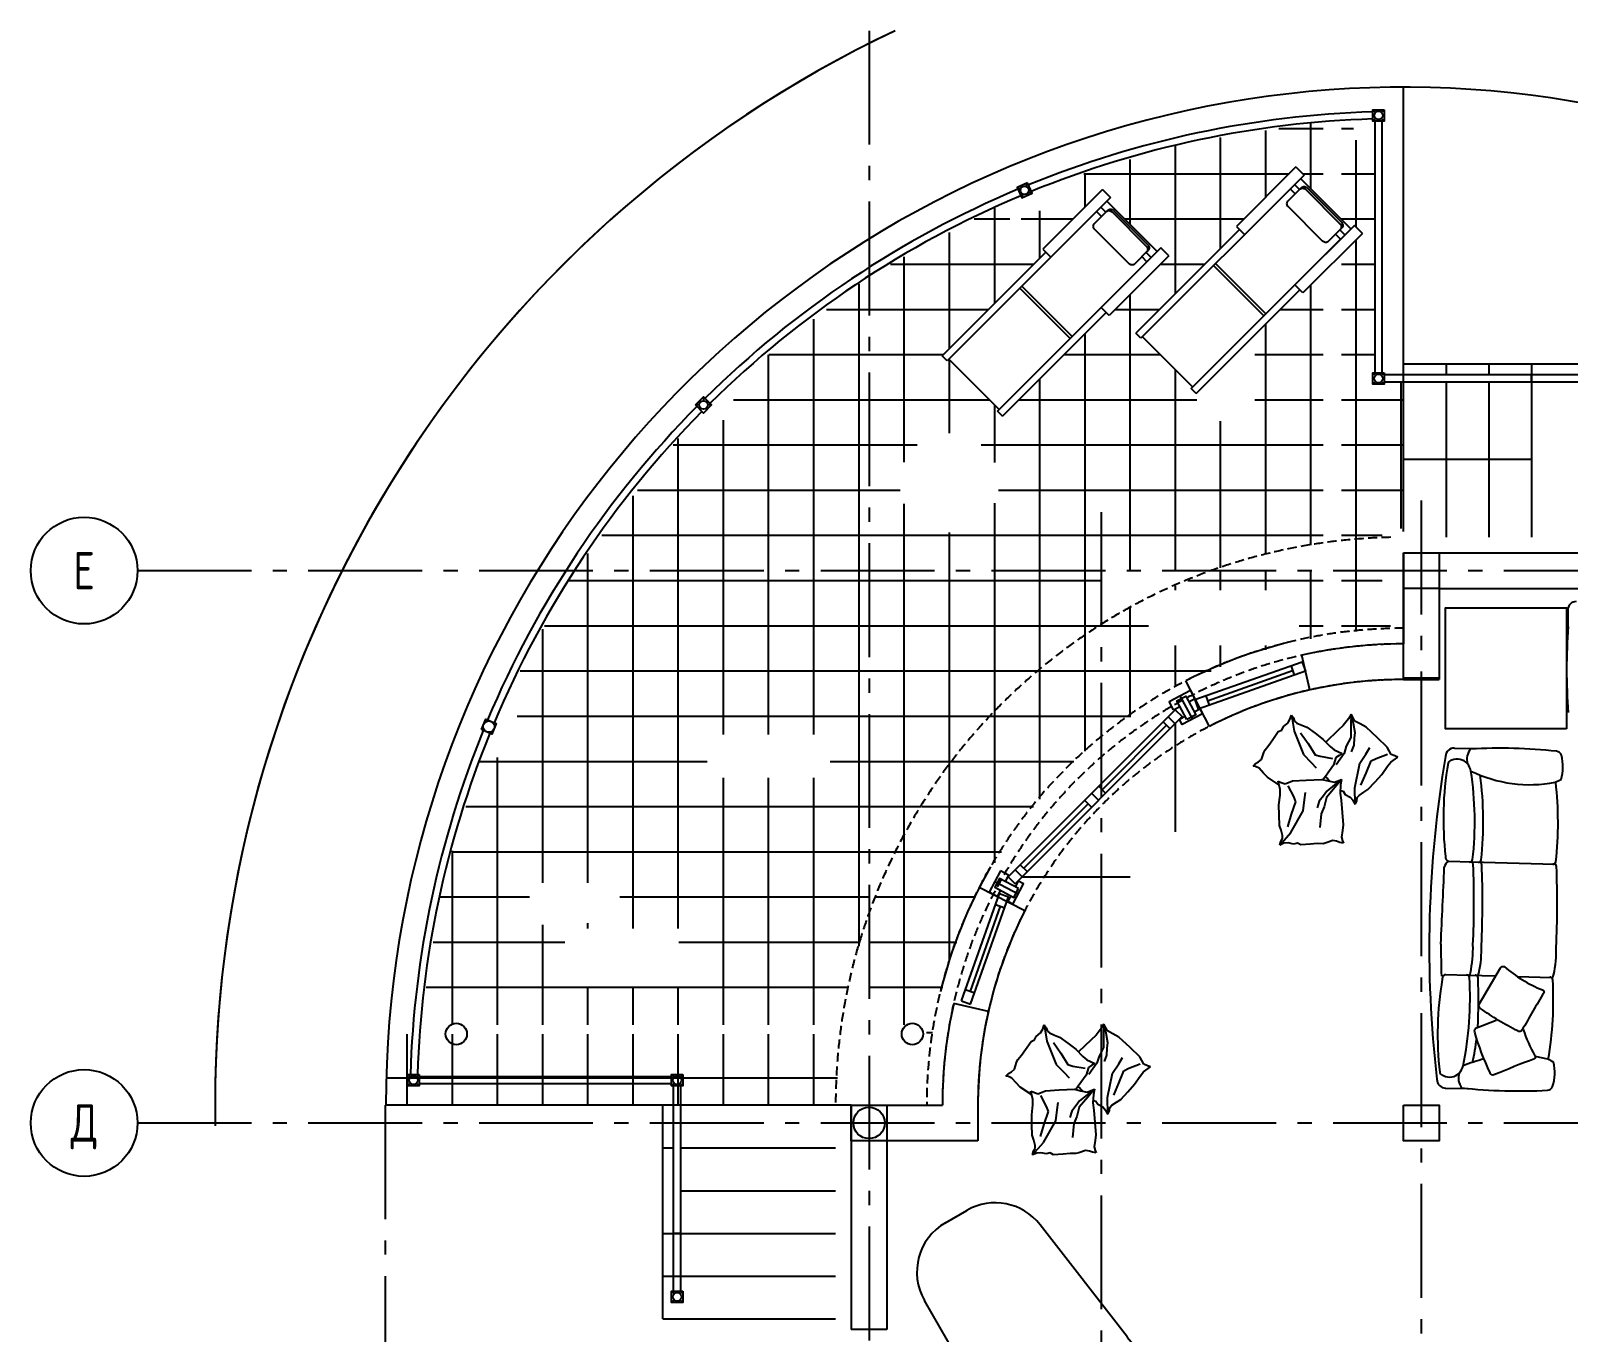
# Model space of a CAD drawing. Extents: x -133165 to 20117, y 15722 to 63536.
# Drawn here: x -131748 to -120946, y 31100 to 40242 of the extents above; entities that cross this region are included whole.
import ezdxf
from ezdxf.enums import TextEntityAlignment as Align

# ---------------------------------------------------------------- set-up
doc = ezdxf.new("R2010")
doc.units = 0
for name, pattern in [('GOST2_303_5', [24, 20, -1.5, 1, -1.5]), ('GOST2_303_6', [12, 8, -1.5, 1, -1.5]), ('HIDDEN', [9.525, 6.35, -3.175])]:
    doc.linetypes.add(name, pattern=pattern)
doc.layers.get('0').update_dxf_attribs({"linetype": 'CONTINUOUS'})
for name, color, linetype in [('AXIS', 7, 'GOST2_303_5'), ('FLOOR', 11, 'CONTINUOUS'), ('FURNITURE', 28, 'CONTINUOUS'), ('HATCH', 8, 'CONTINUOUS'), ('HIDDEN', 9, 'HIDDEN'), ('MERDIVEN', 3, 'CONTINUOUS'), ('V', 140, 'CONTINUOUS'), ('WALL', 5, 'CONTINUOUS')]:
    doc.layers.add(name, color=color, linetype=linetype)
doc.styles.add('GOST_2_304', font='CS_Gost2304.shx')

# ---------------------------------------------------------------- blocks, each defined once
blk = doc.blocks.new('KITCHENOKNA')
at = {"layer": 'V'}
for p, q in [((-3, 4), (52, 44)), ((473, -639), (-3, 4)), ((528, -599), (52, 44)), ((46, -63), (101, -22)), ((74, -42), (451, -552)), ((424, -572), (478, -532)), ((473, -639), (528, -599))]:
    blk.add_line(p, q, dxfattribs=at)
blk = doc.blocks.new('A$C572B1103')
for p, q in [((56, 857), (72, 882)), ((72, 882), (82, 913)), ((82, 913), (97, 893)), ((82, 913), (101, 799)), ((97, 893), (105, 869)), ((105, 869), (121, 857)), ((483, 887), (447, 840)), ((502, 919), (483, 887)), ((502, 919), (500, 848)), ((502, 919), (516, 857)), ((527, 871), (502, 919)), ((566, 851), (527, 871)), ((-49, 741), (-10, 797)), ((-10, 797), (15, 808)), ((15, 808), (26, 832)), ((26, 832), (56, 857)), ((101, 799), (166, 635)), ((121, 857), (156, 841)), ((147, 789), (199, 714)), ((156, 841), (190, 828)), ((190, 828), (248, 785)), ((248, 785), (305, 742)), ((410, 807), (324, 723)), ((447, 840), (410, 807)), ((500, 848), (500, 755)), ((516, 857), (527, 790)), ((527, 790), (523, 750)), ((608, 828), (566, 851)), ((686, 754), (608, 828)), ((-127, 602), (-111, 649)), ((-111, 649), (-103, 669)), ((-103, 669), (-76, 701)), ((-76, 701), (-49, 741)), ((199, 714), (249, 634)), ((305, 742), (354, 692)), ((354, 692), (383, 668)), ((383, 668), (438, 642)), ((468, 694), (452, 644)), ((500, 755), (468, 694)), ((521, 701), (503, 655)), ((523, 750), (521, 701)), ((606, 639), (634, 684)), ((755, 688), (686, 754)), ((782, 637), (755, 688)), ((-187, 554), (-169, 572)), ((-169, 551), (-187, 554)), ((-169, 572), (-148, 584)), ((-145, 540), (-169, 551)), ((-148, 584), (-127, 602)), ((-114, 506), (-145, 540)), ((166, 635), (221, 580)), ((221, 580), (257, 542)), ((249, 634), (285, 624)), ((285, 624), (370, 608)), ((377, 560), (321, 482)), ((394, 615), (377, 560)), ((418, 630), (394, 615)), ((452, 644), (397, 564)), ((438, 642), (418, 630)), ((528, 402), (562, 575)), ((562, 575), (606, 639)), ((608, 504), (643, 591)), ((643, 591), (677, 608)), ((677, 608), (757, 639)), ((718, 496), (757, 553)), ((757, 553), (781, 583)), ((781, 583), (830, 618)), ((809, 626), (782, 637)), ((830, 618), (809, 626)), ((-86, 476), (-114, 506)), ((-5, 422), (-86, 476)), ((-11, 448), (11, 440)), ((3, 389), (-11, 448)), ((11, 440), (38, 430)), ((38, 430), (91, 451)), ((91, 451), (187, 456)), ((187, 456), (296, 461)), ((296, 461), (341, 451)), ((321, 482), (304, 459)), ((319, 480), (336, 467)), ((336, 467), (353, 448)), ((341, 451), (385, 441)), ((435, 461), (384, 422)), ((385, 441), (435, 461)), ((435, 461), (389, 406)), ((435, 461), (428, 424)), ((571, 420), (608, 504)), ((620, 390), (670, 443)), ((670, 443), (718, 496)), ((-5, 282), (3, 351)), ((3, 351), (3, 389)), ((99, 340), (59, 416)), ((113, 304), (99, 340)), ((174, 317), (181, 369)), ((308, 346), (278, 308)), ((331, 379), (308, 346)), ((329, 335), (313, 269)), ((389, 406), (329, 335)), ((384, 422), (331, 379)), ((428, 424), (425, 365)), ((425, 365), (431, 315)), ((426, 382), (445, 378)), ((445, 378), (460, 356)), ((460, 356), (494, 337)), ((494, 337), (514, 315)), ((530, 286), (528, 402)), ((541, 309), (545, 334)), ((545, 334), (558, 349)), ((558, 349), (590, 371)), ((590, 371), (620, 390)), ((-4, 210), (-5, 282)), ((77, 87), (164, 240)), ((83, 216), (113, 304)), ((164, 240), (174, 317)), ((278, 308), (262, 262)), ((292, 220), (282, 123)), ((313, 269), (292, 220)), ((431, 315), (446, 142)), ((514, 315), (530, 286)), ((530, 286), (541, 309)), ((-1, 138), (-4, 210)), ((10, 104), (-1, 138)), ((56, 128), (83, 216)), ((446, 142), (441, 102)), ((0, 0), (77, 87)), ((0, 0), (7, 25)), ((30, 12), (0, 0)), ((7, 25), (20, 46)), ((19, 66), (10, 104)), ((20, 46), (19, 66)), ((60, 15), (30, 12)), ((98, 7), (60, 15)), ((124, 14), (98, 7)), ((148, 1), (124, 14)), ((216, 5), (148, 1)), ((264, 10), (216, 5)), ((306, 9), (264, 10)), ((327, 15), (306, 9)), ((373, 31), (327, 15)), ((400, 27), (373, 31)), ((423, 18), (400, 27)), ((449, 14), (423, 18)), ((441, 102), (433, 56)), ((433, 56), (440, 30)), ((440, 30), (449, 14))]:
    blk.add_line(p, q)
blk = doc.blocks.new('Р\xa0РћРЇР›Р¬')
at = {"linetype": 'CONTINUOUS'}
for p, q in [((25136, -25908), (25309, -25908)), ((24736, -28408), (24736, -26308)), ((25841, -27244), (25705, -26253)), ((26156, -27666), (26148, -27666)), ((26236, -28408), (26236, -27746)), ((24736, -27967), (26236, -27967)), ((24736, -28208), (26236, -28208)), ((24766, -28408), (24766, -28208)), ((24766, -28238), (26206, -28238)), ((24787, -28318), (24787, -28238)), ((24797, -28318), (24797, -28238)), ((24813, -28318), (24813, -28238)), ((24823, -28318), (24823, -28238)), ((24844, -28378), (24844, -28238)), ((24864, -28318), (24864, -28238)), ((24874, -28318), (24874, -28238)), ((24890, -28318), (24890, -28238)), ((24900, -28318), (24900, -28238)), ((24916, -28318), (24916, -28238)), ((24926, -28318), (24926, -28238)), ((24946, -28378), (24946, -28238)), ((24967, -28318), (24967, -28238)), ((24977, -28318), (24977, -28238)), ((24993, -28318), (24993, -28238)), ((25003, -28318), (25003, -28238)), ((25024, -28378), (25024, -28238)), ((25044, -28318), (25044, -28238)), ((25054, -28318), (25054, -28238)), ((25070, -28318), (25070, -28238)), ((25080, -28318), (25080, -28238)), ((25096, -28318), (25096, -28238)), ((25106, -28318), (25106, -28238)), ((25126, -28378), (25126, -28238)), ((25147, -28318), (25147, -28238)), ((25157, -28318), (25157, -28238)), ((25173, -28318), (25173, -28238)), ((25183, -28318), (25183, -28238)), ((25204, -28378), (25204, -28238)), ((25224, -28318), (25224, -28238)), ((25234, -28318), (25234, -28238)), ((25250, -28318), (25250, -28238)), ((25260, -28318), (25260, -28238)), ((25276, -28318), (25276, -28238)), ((25286, -28318), (25286, -28238)), ((25306, -28378), (25306, -28238)), ((25327, -28318), (25327, -28238)), ((25337, -28318), (25337, -28238)), ((25353, -28318), (25353, -28238)), ((25363, -28318), (25363, -28238)), ((25384, -28378), (25384, -28238)), ((25404, -28318), (25404, -28238)), ((25414, -28318), (25414, -28238)), ((25430, -28318), (25430, -28238)), ((25440, -28318), (25440, -28238)), ((25456, -28318), (25456, -28238)), ((25466, -28318), (25466, -28238)), ((25486, -28378), (25486, -28238)), ((25507, -28318), (25507, -28238)), ((25517, -28318), (25517, -28238)), ((25533, -28318), (25533, -28238)), ((25543, -28318), (25543, -28238)), ((25564, -28378), (25564, -28238)), ((25584, -28318), (25584, -28238)), ((25594, -28318), (25594, -28238)), ((25610, -28318), (25610, -28238)), ((25620, -28318), (25620, -28238)), ((25636, -28318), (25636, -28238)), ((25646, -28318), (25646, -28238)), ((25666, -28378), (25666, -28238)), ((25687, -28318), (25687, -28238)), ((25697, -28318), (25697, -28238)), ((25713, -28318), (25713, -28238)), ((25723, -28318), (25723, -28238)), ((25744, -28378), (25744, -28238)), ((25764, -28318), (25764, -28238)), ((25774, -28318), (25774, -28238)), ((25790, -28318), (25790, -28238)), ((25800, -28318), (25800, -28238)), ((25816, -28318), (25816, -28238)), ((25826, -28318), (25826, -28238)), ((25846, -28378), (25846, -28238)), ((25867, -28318), (25867, -28238)), ((25877, -28318), (25877, -28238)), ((25893, -28318), (25893, -28238)), ((25903, -28318), (25903, -28238)), ((25924, -28378), (25924, -28238)), ((25944, -28318), (25944, -28238)), ((25954, -28318), (25954, -28238)), ((25970, -28318), (25970, -28238)), ((25980, -28318), (25980, -28238)), ((25996, -28318), (25996, -28238)), ((26006, -28318), (26006, -28238)), ((26026, -28378), (26026, -28238)), ((26047, -28318), (26047, -28238)), ((26057, -28318), (26057, -28238)), ((26073, -28318), (26073, -28238)), ((26083, -28318), (26083, -28238)), ((26104, -28378), (26104, -28238)), ((26124, -28318), (26124, -28238)), ((26134, -28318), (26134, -28238)), ((26150, -28318), (26150, -28238)), ((26160, -28318), (26160, -28238)), ((26176, -28318), (26176, -28238)), ((26186, -28318), (26186, -28238)), ((26206, -28208), (26206, -28408)), ((26206, -28378), (26206, -28238)), ((24736, -28408), (26236, -28408)), ((24766, -28378), (26206, -28378)), ((24787, -28318), (24797, -28318)), ((24792, -28378), (24792, -28318)), ((24813, -28318), (24823, -28318)), ((24818, -28378), (24818, -28318)), ((24864, -28318), (24874, -28318)), ((24869, -28378), (24869, -28318)), ((24890, -28318), (24900, -28318)), ((24895, -28378), (24895, -28318)), ((24916, -28318), (24926, -28318)), ((24921, -28378), (24921, -28318)), ((24967, -28318), (24977, -28318)), ((24972, -28378), (24972, -28318)), ((24993, -28318), (25003, -28318)), ((24998, -28378), (24998, -28318)), ((25044, -28318), (25054, -28318)), ((25049, -28378), (25049, -28318)), ((25070, -28318), (25080, -28318)), ((25075, -28378), (25075, -28318)), ((25096, -28318), (25106, -28318)), ((25101, -28378), (25101, -28318)), ((25147, -28318), (25157, -28318)), ((25152, -28378), (25152, -28318)), ((25173, -28318), (25183, -28318)), ((25178, -28378), (25178, -28318)), ((25224, -28318), (25234, -28318)), ((25229, -28378), (25229, -28318)), ((25250, -28318), (25260, -28318)), ((25255, -28378), (25255, -28318)), ((25276, -28318), (25286, -28318)), ((25281, -28378), (25281, -28318)), ((25327, -28318), (25337, -28318)), ((25332, -28378), (25332, -28318)), ((25353, -28318), (25363, -28318)), ((25358, -28378), (25358, -28318)), ((25404, -28318), (25414, -28318)), ((25409, -28378), (25409, -28318)), ((25430, -28318), (25440, -28318)), ((25435, -28378), (25435, -28318)), ((25456, -28318), (25466, -28318)), ((25461, -28378), (25461, -28318)), ((25507, -28318), (25517, -28318)), ((25512, -28378), (25512, -28318)), ((25533, -28318), (25543, -28318)), ((25538, -28378), (25538, -28318)), ((25584, -28318), (25594, -28318)), ((25589, -28378), (25589, -28318)), ((25610, -28318), (25620, -28318)), ((25615, -28378), (25615, -28318)), ((25636, -28318), (25646, -28318)), ((25641, -28378), (25641, -28318)), ((25687, -28318), (25697, -28318)), ((25692, -28378), (25692, -28318)), ((25713, -28318), (25723, -28318)), ((25718, -28378), (25718, -28318)), ((25764, -28318), (25774, -28318)), ((25769, -28378), (25769, -28318)), ((25790, -28318), (25800, -28318)), ((25795, -28378), (25795, -28318)), ((25816, -28318), (25826, -28318)), ((25821, -28378), (25821, -28318)), ((25867, -28318), (25877, -28318)), ((25872, -28378), (25872, -28318)), ((25893, -28318), (25903, -28318)), ((25898, -28378), (25898, -28318)), ((25944, -28318), (25954, -28318)), ((25949, -28378), (25949, -28318)), ((25970, -28318), (25980, -28318)), ((25975, -28378), (25975, -28318)), ((25996, -28318), (26006, -28318)), ((26001, -28378), (26001, -28318)), ((26047, -28318), (26057, -28318)), ((26052, -28378), (26052, -28318)), ((26073, -28318), (26083, -28318)), ((26078, -28378), (26078, -28318)), ((26124, -28318), (26134, -28318)), ((26129, -28378), (26129, -28318)), ((26150, -28318), (26160, -28318)), ((26155, -28378), (26155, -28318)), ((26176, -28318), (26186, -28318)), ((26181, -28378), (26181, -28318))]:
    blk.add_line(p, q, dxfattribs=at)
for centre, radius, start, end in [((25136, -26308), 400, 90, 180), ((25309, -26308), 400, 7.8393, 90), ((26623, -27136), 790, 187.8393, 212.6077), ((26148, -27440), 226, 212.6077, 270), ((26156, -27746), 80, 0, 90)]:
    blk.add_arc(centre, radius, start, end, dxfattribs=at)
blk = doc.blocks.new('РўР\xa0Р•РќРђР–Р•Р\xa0')
at = {"linetype": 'CONTINUOUS'}
for p, q in [((27147, -26183), (27147, -26233)), ((27147, -26233), (28631, -26233)), ((27162, -26233), (27162, -26733)), ((28768, -26153), (28177, -26153)), ((28177, -26153), (28177, -26233)), ((28768, -26233), (28177, -26233)), ((28631, -26233), (28631, -26283)), ((28673, -26233), (28673, -26283)), ((28733, -26233), (28733, -26733)), ((28768, -26153), (28768, -26233)), ((28533, -26303), (28532, -26308)), ((28532, -26308), (28532, -26313)), ((28532, -26313), (28532, -26653)), ((28535, -26298), (28533, -26303)), ((28538, -26294), (28535, -26298)), ((28541, -26290), (28538, -26294)), ((28545, -26287), (28541, -26290)), ((28549, -26285), (28545, -26287)), ((28553, -26283), (28549, -26285)), ((28558, -26283), (28553, -26283)), ((28694, -26283), (28558, -26283)), ((28683, -26283), (28679, -26283)), ((28688, -26285), (28683, -26283)), ((28692, -26287), (28688, -26285)), ((28696, -26290), (28692, -26287)), ((28698, -26283), (28694, -26283)), ((28699, -26294), (28696, -26290)), ((28703, -26285), (28698, -26283)), ((28701, -26298), (28699, -26294)), ((28703, -26303), (28701, -26298)), ((28707, -26287), (28703, -26285)), ((28705, -26308), (28703, -26303)), ((28705, -26313), (28705, -26308)), ((28705, -26653), (28705, -26313)), ((28711, -26290), (28707, -26287)), ((28714, -26294), (28711, -26290)), ((28716, -26298), (28714, -26294)), ((28718, -26303), (28716, -26298)), ((28720, -26308), (28718, -26303)), ((28720, -26313), (28720, -26308)), ((28720, -26653), (28720, -26313)), ((28532, -26653), (28532, -26658)), ((28532, -26658), (28533, -26663)), ((28533, -26663), (28535, -26668)), ((28535, -26668), (28538, -26672)), ((28538, -26672), (28541, -26676)), ((28541, -26676), (28545, -26679)), ((28545, -26679), (28549, -26681)), ((28549, -26681), (28553, -26682)), ((28683, -26682), (28688, -26681)), ((28688, -26681), (28692, -26679)), ((28692, -26679), (28696, -26676)), ((28696, -26676), (28699, -26672)), ((28698, -26682), (28703, -26681)), ((28699, -26672), (28701, -26668)), ((28701, -26668), (28703, -26663)), ((28703, -26663), (28705, -26658)), ((28703, -26681), (28707, -26679)), ((28705, -26658), (28705, -26653)), ((28707, -26679), (28711, -26676)), ((28711, -26676), (28714, -26672)), ((28714, -26672), (28716, -26668)), ((28716, -26668), (28718, -26663)), ((28718, -26663), (28720, -26658)), ((28720, -26658), (28720, -26653)), ((28768, -26733), (27147, -26733)), ((27147, -26733), (27147, -26783)), ((28177, -26783), (27147, -26783)), ((28177, -26813), (28177, -26733)), ((28553, -26682), (28558, -26683)), ((28558, -26683), (28694, -26683)), ((28631, -26683), (28631, -26733)), ((28673, -26683), (28673, -26733)), ((28679, -26683), (28683, -26682)), ((28694, -26683), (28698, -26682)), ((28768, -26813), (28768, -26733)), ((28768, -26813), (28177, -26813))]:
    blk.add_line(p, q, dxfattribs=at)
at = {"ltscale": 100}
for p, q in [((27147, -26183), (28177, -26183)), ((27869, -26233), (27869, -26733)), ((27889, -26233), (27889, -26733))]:
    blk.add_line(p, q, dxfattribs=at)
blk = doc.blocks.new('*X212')
at = {"layer": 'HATCH', "linetype": 'CONTINUOUS', "ltscale": 100}
for p, q in [((-125611, 36203), (-125611, 36450)), ((-125294, 35885), (-125294, 36450)), ((-124976, 35568), (-124976, 36450)), ((-124659, 35754), (-124659, 36450)), ((-124341, 35992), (-124341, 36450)), ((-125789, 36380), (-124229, 36380)), ((-125471, 36063), (-124242, 36063)), ((-125154, 35745), (-124669, 35745))]:
    blk.add_line(p, q, dxfattribs=at)
blk = doc.blocks.new('*X213')
at = {"layer": 'HATCH', "linetype": 'CONTINUOUS', "ltscale": 100}
for p, q in [((-123071, 39073), (-123071, 39541)), ((-122979, 39555), (-122669, 39555)), ((-122754, 39130), (-122754, 39590)), ((-123706, 38395), (-123706, 39434)), ((-123389, 38713), (-123389, 39492)), ((-124024, 38882), (-124024, 39337)), ((-124350, 39238), (-122907, 39238)), ((-124341, 39005), (-124341, 39240)), ((-122811, 39238), (-122669, 39238)), ((-124682, 38920), (-124426, 38920)), ((-124659, 38864), (-124659, 38977)), ((-124063, 38920), (-123224, 38920)), ((-123811, 38603), (-123499, 38603)), ((-122754, 36628), (-122754, 38457)), ((-124024, 37331), (-124024, 38389)), ((-124128, 38285), (-123817, 38285)), ((-122968, 38285), (-122669, 38285)), ((-123071, 36566), (-123071, 38182)), ((-124341, 38098), (-124341, 38114)), ((-124288, 37968), (-123812, 37968)), ((-123148, 37968), (-122669, 37968)), ((-123706, 36565), (-123706, 37862)), ((-124156, 37650), (-123556, 37650)), ((-123148, 37650), (-122669, 37650)), ((-123389, 36469), (-123389, 37500)), ((-124024, 37333), (-122669, 37333)), ((-123893, 37015), (-122669, 37015)), ((-123761, 36698), (-122669, 36698))]:
    blk.add_line(p, q, dxfattribs=at)
blk = doc.blocks.new('*X214')
at = {"layer": 'HATCH', "linetype": 'CONTINUOUS', "ltscale": 100}
for p, q in [((-124976, 38328), (-124976, 38997)), ((-125119, 38920), (-124869, 38920)), ((-124791, 38920), (-124682, 38920)), ((-125294, 38010), (-125294, 38826)), ((-124659, 38645), (-124659, 38864)), ((-125707, 38603), (-124701, 38603)), ((-125611, 37212), (-125611, 38654)), ((-125859, 38285), (-125019, 38285)), ((-124341, 36450), (-124341, 38098)), ((-125859, 37968), (-125336, 37968)), ((-125294, 37415), (-125294, 37931)), ((-124488, 37968), (-124288, 37968)), ((-124659, 36450), (-124659, 37797)), ((-125859, 37650), (-125014, 37650)), ((-124976, 37209), (-124976, 37613)), ((-124805, 37650), (-124156, 37650)), ((-125859, 37333), (-125520, 37333)), ((-125070, 37333), (-124024, 37333)), ((-124024, 36450), (-124024, 37331)), ((-125859, 37015), (-125640, 37015)), ((-124950, 37015), (-123893, 37015)), ((-125611, 36450), (-125611, 36920)), ((-124976, 36450), (-124976, 36924)), ((-125859, 36698), (-123761, 36698)), ((-125294, 36450), (-125294, 36718)), ((-123706, 36450), (-123706, 36565))]:
    blk.add_line(p, q, dxfattribs=at)
blk = doc.blocks.new('*X215')
at = {"layer": 'HATCH', "linetype": 'CONTINUOUS', "ltscale": 100}
for p, q in [((-125929, 36520), (-125929, 38465)), ((-126158, 38285), (-125859, 38285)), ((-126246, 36838), (-126246, 38216)), ((-126564, 37155), (-126564, 37966)), ((-126562, 37968), (-125859, 37968)), ((-126811, 37650), (-125859, 37650)), ((-126881, 37473), (-126881, 37507)), ((-126741, 37333), (-125859, 37333)), ((-126424, 37015), (-125859, 37015)), ((-126106, 36698), (-125859, 36698))]:
    blk.add_line(p, q, dxfattribs=at)
blk = doc.blocks.new('*X216')
at = {"layer": 'HATCH', "linetype": 'CONTINUOUS', "ltscale": 100}
for p, q in [((-127199, 36450), (-127199, 37379)), ((-126881, 36450), (-126881, 37473)), ((-127235, 37333), (-126741, 37333)), ((-126564, 36450), (-126564, 37155)), ((-127516, 36450), (-127516, 36975)), ((-127485, 37015), (-126424, 37015)), ((-126246, 36450), (-126246, 36838)), ((-127735, 36698), (-126106, 36698)), ((-127834, 36450), (-127834, 36571)), ((-125929, 36450), (-125929, 36520))]:
    blk.add_line(p, q, dxfattribs=at)
blk = doc.blocks.new('*X217')
at = {"layer": 'HATCH', "linetype": 'CONTINUOUS', "ltscale": 100}
for p, q in [((-128786, 32896), (-128786, 33130)), ((-128469, 32896), (-128469, 33130)), ((-128151, 32896), (-128151, 33130)), ((-127834, 32896), (-127834, 33130)), ((-127516, 32896), (-127516, 33130)), ((-127199, 32896), (-127199, 33130)), ((-126881, 33086), (-126881, 33130)), ((-126564, 33086), (-126564, 33130)), ((-126246, 32695), (-126246, 33130)), ((-127184, 32888), (-127020, 32888)), ((-126386, 32888), (-126088, 32888)), ((-126881, 32695), (-126881, 32792)), ((-126564, 32695), (-126564, 32792))]:
    blk.add_line(p, q, dxfattribs=at)
blk = doc.blocks.new('*X218')
at = {"layer": 'HATCH', "linetype": 'CONTINUOUS', "ltscale": 100}
for p, q in [((-126881, 35299), (-126881, 35349)), ((-126564, 35299), (-126564, 35349)), ((-126246, 35299), (-126246, 35349)), ((-128595, 35110), (-127934, 35110)), ((-128469, 33260), (-128469, 35137)), ((-128151, 34256), (-128151, 35200)), ((-127110, 35110), (-126996, 35110)), ((-126131, 35110), (-126100, 35110)), ((-127834, 34256), (-127834, 35069)), ((-127516, 33937), (-127516, 34937)), ((-126881, 34949), (-126881, 34994)), ((-126564, 34949), (-126564, 34994)), ((-126246, 34949), (-126246, 34994)), ((-128692, 34793), (-127167, 34793)), ((-127199, 33937), (-127199, 34806)), ((-126881, 33260), (-126881, 34674)), ((-128788, 34475), (-126401, 34475)), ((-128786, 33260), (-128786, 34481)), ((-126564, 33260), (-126564, 34543)), ((-126246, 33260), (-126246, 34411)), ((-125929, 33812), (-125929, 34280)), ((-128873, 34158), (-128244, 34158)), ((-127609, 34158), (-125859, 34158)), ((-128151, 33260), (-128151, 33962)), ((-127834, 33937), (-127834, 33973)), ((-128922, 33840), (-127996, 33840)), ((-127196, 33840), (-125920, 33840)), ((-128971, 33523), (-126002, 33523)), ((-127834, 33260), (-127834, 33528)), ((-127516, 33260), (-127516, 33528)), ((-127199, 33260), (-127199, 33528))]:
    blk.add_line(p, q, dxfattribs=at)
blk = doc.blocks.new('*X219')
at = {"layer": 'HATCH', "linetype": 'CONTINUOUS', "ltscale": 100}
for p, q in [((-124976, 34398), (-124976, 35457)), ((-125002, 35428), (-124836, 35428)), ((-124659, 34845), (-124659, 35250)), ((-125276, 35110), (-124519, 35110)), ((-125294, 33716), (-125294, 35089)), ((-125485, 34793), (-124704, 34793)), ((-125611, 33260), (-125611, 34594)), ((-125667, 34475), (-124929, 34475)), ((-125808, 34158), (-125113, 34158)), ((-125859, 33840), (-125243, 33840)), ((-125859, 33523), (-125340, 33523)), ((-125454, 33205), (-125414, 33205))]:
    blk.add_line(p, q, dxfattribs=at)
blk = doc.blocks.new('*X220')
at = {"layer": 'HATCH', "linetype": 'CONTINUOUS', "ltscale": 100}
for p, q in [((-125859, 36380), (-125789, 36380)), ((-125611, 34584), (-125611, 36203)), ((-125859, 36063), (-125471, 36063)), ((-125294, 35087), (-125294, 35885)), ((-125859, 35745), (-125154, 35745)), ((-124976, 35458), (-124976, 35568)), ((-125859, 35428), (-125003, 35428)), ((-125859, 35110), (-125278, 35110)), ((-125859, 34793), (-125490, 34793)), ((-125859, 34475), (-125665, 34475))]:
    blk.add_line(p, q, dxfattribs=at)
blk = doc.blocks.new('*X221')
at = {"layer": 'HATCH', "linetype": 'CONTINUOUS', "ltscale": 100}
for p, q in [((-127834, 35069), (-127834, 36450)), ((-127516, 34937), (-127516, 36450)), ((-127199, 34806), (-127199, 36450)), ((-126881, 35349), (-126881, 36450)), ((-126564, 35349), (-126564, 36450)), ((-126246, 35349), (-126246, 36450)), ((-125929, 34280), (-125929, 36450)), ((-127967, 36380), (-125859, 36380)), ((-128151, 35200), (-128151, 36038)), ((-128138, 36063), (-125859, 36063)), ((-128310, 35745), (-125859, 35745)), ((-128330, 35428), (-125859, 35428)), ((-127934, 35110), (-127110, 35110)), ((-126100, 35110), (-125859, 35110)), ((-126881, 34674), (-126881, 34949)), ((-126564, 34543), (-126564, 34949)), ((-126246, 34411), (-126246, 34949)), ((-127167, 34793), (-125859, 34793)), ((-126401, 34475), (-125859, 34475))]:
    blk.add_line(p, q, dxfattribs=at)
blk = doc.blocks.new('*X222')
at = {"layer": 'HATCH', "linetype": 'CONTINUOUS', "ltscale": 100}
for p, q in [((-122539, 39555), (-122454, 39555)), ((-122436, 38863), (-122436, 39473)), ((-122539, 39238), (-122305, 39238)), ((-122539, 38920), (-122305, 38920)), ((-122436, 36669), (-122436, 38774)), ((-122539, 38603), (-122305, 38603)), ((-122539, 38285), (-122305, 38285)), ((-122539, 37968), (-122305, 37968)), ((-122119, 36745), (-122119, 37775)), ((-122539, 37650), (-122104, 37650)), ((-122539, 37333), (-122104, 37333)), ((-122539, 37015), (-122105, 37015)), ((-122539, 36698), (-122254, 36698))]:
    blk.add_line(p, q, dxfattribs=at)
blk = doc.blocks.new('*X223')
at = {"layer": 'HATCH', "linetype": 'CONTINUOUS', "ltscale": 100}
blk.add_line((-122436, 36450), (-122436, 36669), dxfattribs=at)
blk = doc.blocks.new('*X224')
at = {"layer": 'HATCH', "linetype": 'CONTINUOUS', "ltscale": 100}
for p, q in [((-122436, 36022), (-122436, 36450)), ((-122539, 36380), (-122254, 36380)), ((-122539, 36063), (-122194, 36063))]:
    blk.add_line(p, q, dxfattribs=at)
blk = doc.blocks.new('*X225')
at = {"layer": 'HATCH', "linetype": 'CONTINUOUS', "ltscale": 100}
for p, q in [((-123389, 36313), (-123389, 36450)), ((-123071, 36313), (-123071, 36450)), ((-122754, 35971), (-122754, 36450)), ((-123706, 36313), (-123706, 36343)), ((-123619, 36380), (-122669, 36380)), ((-124024, 35424), (-124024, 36186)), ((-124229, 36063), (-123895, 36063)), ((-122836, 36063), (-122669, 36063)), ((-123706, 35634), (-123706, 35925)), ((-123389, 35775), (-123389, 35925)), ((-123071, 35893), (-123071, 35925)), ((-124229, 35745), (-123456, 35745)), ((-124229, 35428), (-124019, 35428))]:
    blk.add_line(p, q, dxfattribs=at)
blk = doc.blocks.new('*X226')
at = {"layer": 'HATCH', "linetype": 'CONTINUOUS', "ltscale": 100}
for p, q in [((-129104, 32695), (-129104, 33195)), ((-128786, 32695), (-128786, 33195)), ((-128469, 32695), (-128469, 33195)), ((-128151, 32695), (-128151, 33195)), ((-127834, 32695), (-127834, 33195)), ((-127516, 32695), (-127516, 33195)), ((-127199, 32695), (-127199, 33195)), ((-126881, 32695), (-126881, 33195)), ((-126564, 32695), (-126564, 33195)), ((-126246, 32695), (-126246, 33195)), ((-129247, 32888), (-126081, 32888))]:
    blk.add_line(p, q, dxfattribs=at)
blk = doc.blocks.new('*X227')
at = {"layer": 'HATCH', "linetype": 'CONTINUOUS', "ltscale": 100}
for p, q in [((-124341, 35182), (-124341, 35992)), ((-124242, 36063), (-124229, 36063)), ((-124669, 35745), (-124229, 35745)), ((-124659, 35250), (-124659, 35754)), ((-124836, 35428), (-124229, 35428)), ((-124519, 35110), (-124421, 35110))]:
    blk.add_line(p, q, dxfattribs=at)

msp = doc.modelspace()

# ---------------------------------------------------------------- linework, layer by layer
at = {"layer": 'AXIS', "color": 147, "linetype": 'GOST2_303_6', "ltscale": 100}
for p, q in [((-125858.6, 40242.3), (-125858.6, 16768.2)), ((-124228.6, 36861.7), (-124228.6, 16695.4)), ((-121978.6, 36941.5), (-121978.6, 16775.3)), ((-130998.5, 36450.1), (-105614.1, 36450.1)), ((-129258.6, 32695.1), (-129258.6, 16768.2)), ((-130998.5, 32570.1), (-105614.1, 32570.1))]:
    msp.add_line(p, q, dxfattribs=at)
at = {"layer": 'AXIS', "color": 3, "linetype": 'CONTINUOUS', "ltscale": 75}
for centre in [(-131373.5, 36450.1), (-131373.5, 32570.1)]:
    msp.add_circle(centre, 375, dxfattribs=at)
at = {"layer": 'FLOOR', "ltscale": 100}
for p, q in [((-122304.6, 39607.8), (-122304.6, 37840.1)), ((-122254.6, 37840.1), (-122254.6, 39607.8)), ((-120196.7, 37825.1), (-122239.6, 37825.1)), ((-121204.1, 37775.1), (-121204.1, 37825.1)), ((-122239.6, 37775.1), (-120196.7, 37775.1)), ((-129019.5, 32895.7), (-127246.7, 32895.7)), ((-127246.7, 32845.7), (-129019.5, 32845.7)), ((-127233.6, 31388.9), (-127233.6, 32830.1)), ((-127183.6, 32830.1), (-127183.6, 31388.9)), ((-127183.6, 31794.5), (-127233.6, 31794.5))]:
    msp.add_line(p, q, dxfattribs=at)
for radius, start, end in [(6981, 91.76488, 112.17456), (6931, 91.77762, 112.16636), (6981, 112.83123, 134.6717), (6931, 112.82776, 134.66933), (6981, 135.3283, 157.19133), (6931, 135.33067, 157.1926), (6981, 157.84799, 178.23512), (6931, 157.85401, 178.22238)]:
    msp.add_arc((-122103.6, 32695.1), radius, start, end, dxfattribs=at)
at = {"layer": 'FURNITURE', "ltscale": 100}
for p, q in [((-120949.4, 36172.9), (-120949.4, 36010.9)), ((-121746.5, 35203.8), (-121584.6, 35199.5)), ((-121788.2, 34408.1), (-121625.6, 34403.8)), ((-121625.6, 34403.8), (-121040.6, 34388.2)), ((-121809.3, 33612.4), (-121646.8, 33608.1)), ((-121646.8, 33608.1), (-121455.9, 33603)), ((-121305.2, 33599), (-121061.8, 33592.5)), ((-121811.6, 32815.7), (-121648.2, 32811.3))]:
    msp.add_line(p, q, dxfattribs=at)
msp.add_lwpolyline([(-120957.6, 35339.5), (-121807.6, 35339.5), (-121807.6, 36189.5), (-120957.6, 36189.5)], close=True, dxfattribs=at)
msp.add_lwpolyline([(-121301.5, 33216.6, -0.0391081), (-121563.2, 33375.3, -0.3524134), (-121571.7, 33405.7), (-121422.9, 33659.2, -0.3700871), (-121395.7, 33668.6, 0.0853177), (-121127.1, 33505.1, -0.3381489), (-121116.3, 33487.3, 0.0069625), (-121271.2, 33221.7, -0.4780744)], format="xyb", close=True, dxfattribs=at)
msp.add_lwpolyline([(-121262.6, 33227.8, 0.0549692), (-121179.8, 33042, -0.3381489), (-121182.3, 33021.3, 0.0069625), (-121468.1, 32907.9, -0.4780744), (-121495.1, 32922.7, -0.0391081), (-121603.1, 33209, -0.3524134), (-121590.9, 33238.1), (-121453.4, 33292.3)], format="xyb", dxfattribs=at)
for centre, radius, start, end in [((-120889.4, 36172.9), 60, 90, 180), ((-117052.5, 35755.3), 3905.3, 175.57621, 184.42379), ((-114018.8, 33803.1), 7904.1, 170.22244, 186.7273), ((-121748.1, 35143.8), 60, 88.47487, 178.47487), ((-121763.7, 35089.4), 28.1, 91.72151, 163.75945), ((-121725.5, 35030.1), 95.7, 41.57841, 114.06171), ((-121548.4, 35124.2), 109.9, 138.1539, 196.12407), ((-121432.8, 31297.1), 3905.3, 84.05108, 92.89866), ((-121034.4, 35139.2), 42.7, 18.27781, 81.39983), ((-121319.6, 35072), 335.6, 344.61775, 13.90306), ((-119525.9, 34708.7), 2297.8, 170.26516, 186.68458), ((-121757.9, 35013.3), 131.4, 12.74789, 37.67928), ((-121215.8, 35886.8), 940.5, 243.88445, 280.86689), ((-123990.3, 34685.9), 2387.3, 353.60777, 8.58612), ((-123977.4, 34687.5), 2434.3, 353.65547, 7.6953), ((-121233.7, 35436.7), 512.2, 292.40166, 297.63901), ((-123520.9, 34678.2), 2503, 353.72244, 6.57618), ((-214820.9, 38263.5), 93085.4, 357.268095, 357.600662), ((-121755.1, 34354.2), 63.3, 121.45082, 168.70908), ((-121779.7, 34435.9), 28.9, 169.28608, 253.17876), ((-121638, 34422.7), 20.3, 266.67483, 352.59832), ((-121630.9, 34387.3), 17.3, 356.47078, 118.59491), ((-128344.4, 34127.8), 6735.8, 357.38589, 2.19876), ((-121578, 34421.1), 20.3, 266.67483, 352.59832), ((-121570.9, 34385.7), 17.3, 356.47078, 118.59491), ((-128284.5, 34126.2), 6735.8, 357.38589, 2.19876), ((-121053, 34407.2), 20.3, 266.67483, 352.59832), ((-121045.8, 34371.7), 17.3, 356.47078, 118.59491), ((-127759.4, 34112.2), 6735.8, 357.38589, 2.19876), ((-113885.9, 33847.6), 7955.4, 180.14923, 181.77694), ((-122434.1, 33798.3), 818.8, 347.78174, 1.59353), ((-122374.1, 33796.7), 818.8, 347.78174, 1.59353), ((-121849, 33782.7), 818.8, 347.78174, 1.59353), ((-121802.4, 33584.3), 28.9, 103.77098, 187.66366), ((-121651.2, 33624.9), 17.3, 238.35483, 0.47896), ((-121660.2, 33589.8), 20.3, 4.35142, 90.27491), ((-121591.2, 33623.3), 17.3, 238.35483, 0.47896), ((-121600.2, 33588.3), 20.3, 4.35142, 90.27491), ((-121066.1, 33609.3), 17.3, 238.35483, 0.47896), ((-119566.3, 33191.9), 2297.8, 170.26516, 186.68458), ((-124023.2, 33452.2), 2387.3, 348.36362, 3.34197), ((-125001.7, 33438.2), 3425, 356.70842, 2.53697), ((-123554, 33434.9), 2503, 350.37356, 3.2273), ((-121075.1, 33574.3), 20.3, 4.35142, 90.27491), ((-123215.3, 33358), 1637.2, 347.2262, 353.21555), ((-121811.4, 33006.5), 131.4, 319.27046, 344.20185), ((-121316.5, 32105.4), 940.5, 103.58642, 113.06529), ((-121316.5, 32105.4), 940.5, 76.08285, 81.50873), ((-121310.4, 32555.8), 512.2, 59.31073, 64.54808), ((-121376.8, 32924.6), 335.6, 343.04668, 12.33199), ((-121808.5, 32875.6), 60, 178.48695, 269.87422), ((-121821.2, 32930.8), 28.1, 193.19029, 265.22823), ((-121779.9, 32988), 95.7, 242.88803, 315.37133), ((-121608, 32884.7), 109.9, 160.82567, 218.79584), ((-121288.9, 36700.1), 3905.3, 264.05108, 272.89866), ((-121095.5, 32842.2), 42.7, 275.54991, 338.67193)]:
    msp.add_arc(centre, radius, start, end, dxfattribs=at)
at = {"layer": 'HIDDEN', "linetype": 'HIDDEN', "ltscale": 10}
for radius, start in [(3990, 91.29574), (3350, 90), (3240, 90), (2990, 90)]:
    msp.add_arc((-122103.6, 32695.1), radius, start, 180, dxfattribs=at)
at = {"layer": 'MERDIVEN', "ltscale": 100}
for p, q in [((-122104.6, 36725.1), (-122103.5, 39845.1)), ((-120004.1, 37900.1), (-122104.6, 37900.1)), ((-121804.1, 37900.1), (-121804.1, 37825.1)), ((-121504.1, 37900.1), (-121504.1, 37825.1)), ((-121204.1, 37900.1), (-121204.1, 36685.1)), ((-121804.1, 37775.1), (-121804.1, 36685.1)), ((-121504.1, 37775.1), (-121504.1, 36685.1)), ((-127346.6, 37588.6), (-127346.6, 37588.1)), ((-121204.1, 37230.1), (-122104.1, 37230.1)), ((-125983.6, 32695.1), (-129253.6, 32695.1)), ((-127308.6, 31194.5), (-127308.6, 32695.7)), ((-127308.6, 32394.5), (-127233.6, 32394.5)), ((-127183.6, 32394.5), (-126093.6, 32394.5)), ((-127183.6, 32094.5), (-126093.6, 32094.5)), ((-127308.6, 31794.5), (-126093.6, 31794.5)), ((-127308.6, 31494.5), (-126093.6, 31494.5)), ((-127308.6, 31194.5), (-126093.6, 31194.5))]:
    msp.add_line(p, q, dxfattribs=at)
for radius, start, end in [(8350, 115.32961, 181.00173), (8350, 115.32961, 179.99522), (7150, 33.92049, 180)]:
    msp.add_arc((-122103.6, 32695.1), radius, start, end, dxfattribs=at)
at = {"layer": 'V'}
for p, q in [((-123707.2, 35472.5), (-124881, 34298.7)), ((-123707.2, 35472.5), (-123659.1, 35424.4)), ((-123659.1, 35424.4), (-124832.9, 34250.6)), ((-123768, 35363.6), (-124220.6, 34911.1)), ((-123792.1, 35387.7), (-123744, 35339.6)), ((-123756.7, 35423), (-123708.6, 35374.9)), ((-123708.6, 35374.9), (-123708.6, 34614.9)), ((-124244.6, 34935.1), (-124196.5, 34887)), ((-124319.6, 34812.1), (-124772.1, 34359.5)), ((-124343.6, 34836.1), (-124295.5, 34788)), ((-124294.1, 34885.6), (-124246, 34837.5)), ((-124796.2, 34383.6), (-124748.1, 34335.5)), ((-124881, 34298.7), (-124832.9, 34250.6)), ((-124831.5, 34348.2), (-124783.4, 34300.1)), ((-124783.4, 34300.1), (-124023.4, 34300.1))]:
    msp.add_line(p, q, dxfattribs=at)
at = {"layer": 'WALL', "ltscale": 100}
for p, q in [((-122299.8, 39669.1), (-122318.6, 39687.8)), ((-122257.3, 39669.1), (-122238.6, 39687.8)), ((-122318.6, 39607.8), (-122299.8, 39626.6)), ((-122238.6, 39607.8), (-122257.3, 39626.6)), ((-124818, 39142.4), (-124793.4, 39132.6)), ((-124754.4, 39149.4), (-124744.6, 39174.1)), ((-124737.6, 39110.4), (-124712.9, 39100.6)), ((-124786.4, 39068.9), (-124776.6, 39093.6)), ((-122300.8, 37821.3), (-122319.6, 37840.1)), ((-122258.4, 37821.3), (-122239.6, 37840.1)), ((-122319.6, 37760.1), (-122300.8, 37778.8)), ((-122239.6, 37760.1), (-122258.4, 37778.8)), ((-127052.2, 37613.7), (-127078.7, 37613.7)), ((-127022.2, 37670.2), (-127022.2, 37643.7)), ((-126965.6, 37613.7), (-126992.2, 37613.7)), ((-128567.2, 35339.5), (-128582.6, 35333.4)), ((-128550.9, 35406.9), (-128544.8, 35391.5)), ((-128477.5, 35375.2), (-128492.8, 35369.1)), ((-128515.2, 35317.1), (-128509.1, 35301.7)), ((-129080.7, 32891.3), (-129099.5, 32910.1)), ((-129099.5, 32830.1), (-129080.7, 32848.8)), ((-129038.3, 32891.3), (-129019.5, 32910.1)), ((-129019.5, 32830.1), (-129038.3, 32848.8)), ((-127228, 32891.3), (-127246.7, 32910.1)), ((-127246.7, 32830.1), (-127228, 32848.8)), ((-127185.5, 32891.3), (-127166.7, 32910.1)), ((-127166.7, 32830.1), (-127185.5, 32848.8)), ((-127228, 31370.1), (-127246.7, 31388.9)), ((-127246.7, 31308.9), (-127228, 31327.7)), ((-127185.5, 31370.1), (-127166.7, 31388.9)), ((-127166.7, 31308.9), (-127185.5, 31327.7))]:
    msp.add_line(p, q, dxfattribs=at)
at = {"layer": 'WALL', "color": 5, "ltscale": 100}
for p, q in [((-122103.6, 36575.1), (-120548.6, 36575.1)), ((-122103.6, 36575.1), (-122103.6, 35935.1)), ((-122103.6, 36575.1), (-122103.6, 35945.1)), ((-122103.6, 36575.1), (-122103.6, 35935.1)), ((-121853.6, 36575.1), (-121853.6, 35695.1)), ((-121853.6, 36325.1), (-120548.6, 36325.1)), ((-121853.6, 36325.1), (-121853.6, 35695.1)), ((-121853.6, 36325.1), (-121853.6, 35685.1)), ((-122762.7, 35611.5), (-122817.8, 35855.3)), ((-122103.6, 35695.1), (-121853.6, 35695.1)), ((-122103.6, 35695.1), (-121853.6, 35695.1)), ((-122103.6, 35685.1), (-121853.6, 35685.1)), ((-123749.2, 35529.8), (-123599.1, 35609.6)), ((-123674.2, 35569.7), (-123587.3, 35406.4)), ((-123612.8, 35528.8), (-123568.6, 35552.2)), ((-123568.6, 35552.2), (-123599.1, 35609.6)), ((-123718.7, 35472.4), (-123749.2, 35529.8)), ((-123718.7, 35472.4), (-123674.6, 35495.9)), ((-123575.2, 35458.1), (-123535.5, 35479.3)), ((-123637, 35425.3), (-123676.7, 35404.1)), ((-124935.2, 34340.7), (-125015, 34190.6)), ((-124975.1, 34265.7), (-124811.8, 34178.8)), ((-124877.8, 34310.2), (-124935.2, 34340.7)), ((-124877.8, 34310.2), (-124901.3, 34266.1)), ((-124830.7, 34228.5), (-124809.6, 34268.3)), ((-124957.7, 34160.1), (-125015, 34190.6)), ((-124934.2, 34204.3), (-124957.7, 34160.1)), ((-124863.5, 34166.7), (-124884.7, 34127)), ((-125020, 33354.2), (-125263.8, 33409.3)), ((-125983.6, 32695.1), (-125983.6, 31120.1)), ((-125983.6, 32695.1), (-125343.6, 32695.1)), ((-125733.6, 32695.1), (-125733.6, 31120.1)), ((-125093.6, 32695.1), (-125093.6, 32445.1)), ((-125733.6, 31120.1), (-125983.6, 31120.1))]:
    msp.add_line(p, q, dxfattribs=at)
at = {"layer": 'WALL', "color": 4, "ltscale": 100}
for p, q in [((-123467.8, 35355.7), (-123632, 35676)), ((-124764.2, 34059.3), (-125084.5, 34223.5))]:
    msp.add_line(p, q, dxfattribs=at)
at = {"layer": 'WALL', "ltscale": 100}
for points in [[(-122238.6, 39687.8), (-122238.6, 39607.8), (-122318.6, 39607.8), (-122318.6, 39687.8)], [(-124744.6, 39174.1), (-124818, 39142.4), (-124786.4, 39068.9), (-124712.9, 39100.6)], [(-122239.6, 37840.1), (-122239.6, 37760.1), (-122319.6, 37760.1), (-122319.6, 37840.1)], [(-127078.7, 37613.7), (-127022.2, 37670.2), (-126965.6, 37613.7), (-127022.2, 37557.1)], [(-128582.6, 35333.4), (-128550.9, 35406.9), (-128477.5, 35375.2), (-128509.1, 35301.7)], [(-129019.5, 32910.1), (-129019.5, 32830.1), (-129099.5, 32830.1), (-129099.5, 32910.1)], [(-127166.7, 32910.1), (-127166.7, 32830.1), (-127246.7, 32830.1), (-127246.7, 32910.1)], [(-127166.7, 31388.9), (-127166.7, 31308.9), (-127246.7, 31308.9), (-127246.7, 31388.9)]]:
    msp.add_lwpolyline(points, close=True, dxfattribs=at)
at = {"layer": 'WALL', "color": 5, "ltscale": 100}
for points in [[(-122103.6, 36575.1), (-121853.6, 36575.1), (-121853.6, 36325.1), (-122103.6, 36325.1)], [(-122103.6, 36575.1), (-121853.6, 36575.1), (-121853.6, 36325.1), (-122103.6, 36325.1)], [(-122103.6, 36575.1), (-121853.6, 36575.1), (-121853.6, 35695.1), (-122103.6, 35695.1)], [(-123625.3, 35403.2), (-123695.7, 35535.6), (-123633.9, 35568.5), (-123563.5, 35436.1)], [(-124808.6, 34216.8), (-124941.1, 34287.2), (-124973.9, 34225.4), (-124841.5, 34155)], [(-122103.6, 32695.1), (-121853.6, 32695.1), (-121853.6, 32445.1), (-122103.6, 32445.1)]]:
    msp.add_lwpolyline(points, close=True, dxfattribs=at)
for points in [[(-123535.5, 35479.3), (-123516.7, 35443.9), (-123658, 35368.8), (-123676.7, 35404.1)], [(-124884.7, 34127), (-124849.4, 34108.2), (-124774.2, 34249.5), (-124809.6, 34268.3)], [(-125093.6, 32445.1), (-125983.6, 32445.1), (-125983.6, 32695.1), (-125603.6, 32695.1)]]:
    msp.add_lwpolyline(points, dxfattribs=at)
at = {"layer": 'WALL', "ltscale": 100}
for centre, radius in [((-122278.6, 39647.8), 30), ((-124765.5, 39121.5), 30), ((-122279.6, 37800.1), 30), ((-127022.2, 37613.7), 30), ((-128530, 35354.3), 40), ((-128758.6, 33195.1), 75), ((-129059.5, 32870.1), 30), ((-127206.7, 32870.1), 30), ((-127206.7, 31348.9), 30)]:
    msp.add_circle(centre, radius, dxfattribs=at)
at = {"layer": 'WALL', "color": 5, "ltscale": 100}
for centre, radius in [((-125554.2, 33195.1), 75), ((-125858.6, 32570.1), 110)]:
    msp.add_circle(centre, radius, dxfattribs=at)
at = {"layer": 'WALL', "color": 4, "ltscale": 100}
for radius, start, end in [(3350, 103.74604, 117.14626), (2990, 90, 117.14626), (3350, 150, 166.25396), (2990, 152.85374, 180)]:
    msp.add_arc((-122103.6, 32695.1), radius, start, end, dxfattribs=at)
at = {"layer": 'WALL', "color": 5, "ltscale": 100}
for radius, start, end in [(3240, 90, 102.73595), (2990, 90, 102.73595), (3240, 167.26405, 180), (2990, 167.26405, 180), (2990, 167.26405, 180)]:
    msp.add_arc((-122103.6, 32695.1), radius, start, end, dxfattribs=at)

# ---------------------------------------------------------------- block references
at = {"layer": 'FURNITURE', "ltscale": 100, "xscale": -1, "rotation": 224.9999999996366}
for p in [(-124241.4, -16.4), (-125602, -174.6)]:
    msp.add_blockref('РўР\xa0Р•РќРђР–Р•Р\xa0', p, dxfattribs=at)
at = {"layer": 'FURNITURE', "ltscale": 100}
for p in [(-122973.4, 34522.4), (-124710.8, 32345.9)]:
    msp.add_blockref('A$C572B1103', p, dxfattribs=at)
at = {"layer": 'FURNITURE', "ltscale": 100, "rotation": 30.000000000180375}
msp.add_blockref('Р\xa0РћРЇР›Р¬', (-160044.9, 41738.3), dxfattribs=at)
at = {"layer": 'HATCH', "ltscale": 100}
for name in ['*X213', '*X222', '*X214', '*X215', '*X216', '*X223', '*X221', '*X212', '*X225', '*X224', '*X220', '*X227', '*X219', '*X218', '*X226', '*X217']:
    msp.add_blockref(name, (0, 0), dxfattribs=at)
at = {"layer": 'V', "xscale": -1, "rotation": 145.99999999923978}
msp.add_blockref('KITCHENOKNA', (-123565.1, 35542.9), dxfattribs=at)
at = {"layer": 'V', "rotation": 304.0000000000255}
msp.add_blockref('KITCHENOKNA', (-124943.9, 34178), dxfattribs=at)

# ---------------------------------------------------------------- texts
at = {"layer": 'AXIS', "color": 3, "linetype": 'CONTINUOUS', "ltscale": 75, "style": 'GOST_2_304'}
for s, p in [('Е', (-131373.5, 36450.1)), ('Д', (-131373.5, 32570.1))]:
    msp.add_text(s, height=262.5, dxfattribs=at).set_placement(p, align=Align.MIDDLE_CENTER)

doc.saveas('drawing.dxf')
